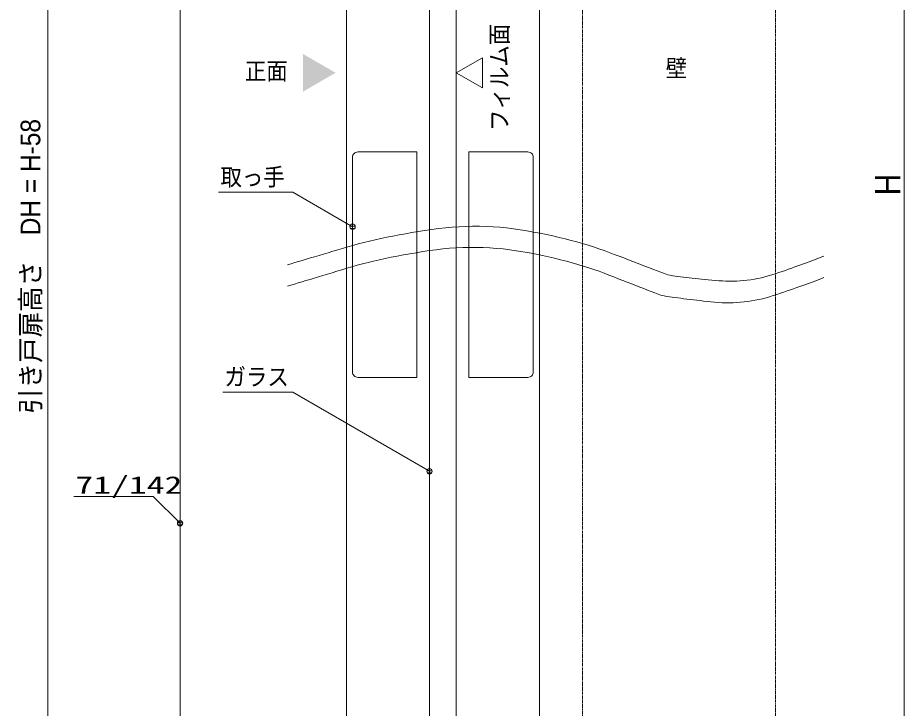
# Model space of a CAD drawing. Units: millimetres, scale not verified. Extents: x -6062 to 6062, y -3045 to 3045.
# Drawn here: x -332 to 1321, y -1331 to -44 of the extents above; entities that cross this region are included whole.
import ezdxf
from ezdxf.enums import TextEntityAlignment as Align

# ---------------------------------------------------------------- set-up
doc = ezdxf.new("R2010")
doc.units = ezdxf.units.MM
doc.header["$LTSCALE"] = 20
doc.linetypes.add('DOUBLE_CHAIN1', pattern=[8.8, 5, -1, 0.6, -0.6, 0.6, -1])
for name, color, linetype, lineweight in [('0-0_2寸法-1', 7, 'Continuous', 9), ('0-3_2寸法-3', 7, 'Continuous', 9), ('0-5_3一般', 7, 'Continuous', 9)]:
    doc.layers.add(name, color=color, linetype=linetype, lineweight=lineweight)
doc.styles.add('ＭＳ ゴシック', font='')
doc.styles.add('ＭＳ Ｐゴシック', font='')
doc.styles.get('ＭＳ ゴシック').set_extended_font_data('MS Gothic')
doc.styles.get('ＭＳ Ｐゴシック').set_extended_font_data('MS PGothic')

# ---------------------------------------------------------------- blocks, each defined once
blk = doc.blocks.new('グループ-51')
at = {"layer": '0-5_3一般'}
for p, q in [((41363.7, 10804.9), (48563.7, 10804.9)), ((44463.7, 8604.9), (44463.7, -29200)), ((45463.7, 8604.9), (44463.7, 8604.9)), ((45463.7, -29200), (45463.7, 8604.9)), ((44463.7, -29200), (45463.7, -29200))]:
    blk.add_line(p, q, dxfattribs=at)
blk.add_lwpolyline([(48563.7, 13804.9), (48563.7, -34400), (41363.7, -34400), (41363.7, 13804.9)], close=True, dxfattribs=at)
blk = doc.blocks.new('グループ-55')
at = {"layer": '0-5_3一般'}
for p, q in [((41593.7, -6084.3), (41593.7, -14084.3)), ((48333.7, -14084.3), (48333.7, -6084.3))]:
    blk.add_line(p, q, dxfattribs=at)
for points in [[(41793.7, -14284.3), (43993.7, -14284.3), (43993.7, -5884.3), (41793.7, -5884.3)], [(48133.7, -5884.3), (45933.7, -5884.3), (45933.7, -14284.3), (48133.7, -14284.3)]]:
    blk.add_lwpolyline(points, dxfattribs=at)
for centre, start, end in [((41793.7, -6084.3), 135, 180), ((41793.7, -6084.3), 90, 135), ((48133.7, -6084.3), 45, 90), ((48133.7, -6084.3), 0, 45), ((41793.7, -14084.3), 180, 225), ((48133.7, -14084.3), 315, 0), ((41793.7, -14084.3), 225, 270), ((48133.7, -14084.3), 270, 315)]:
    blk.add_arc(centre, 200, start, end, dxfattribs=at)
blk = doc.blocks.new('グループ-56')
at = {"layer": '0-5_3一般'}
for points in [[(39171, -10088.9), (39301.6, -10049.5), (39436.7, -10008.9), (39576.5, -9967), (39720.8, -9923.8), (39869.7, -9879.4), (40023.2, -9833.8), (40181.2, -9786.8), (40343.9, -9738.7), (40511.1, -9689.2), (40682.9, -9638.6), (40859.2, -9586.6), (41040.2, -9533.4), (41225.7, -9479), (41415.8, -9423.2), (41610.4, -9367.6), (41809.5, -9313.4), (42013.1, -9260.5), (42221.1, -9209.1), (42433.6, -9159), (42650.5, -9110.3), (42872, -9063.1), (43097.9, -9017.2), (43328.2, -8972.7), (43563.1, -8929.7), (43802.4, -8888), (44046.2, -8847.7), (44294.4, -8808.8), (44547.1, -8771.3), (44802, -8737.4), (45056.6, -8709.3), (45310.9, -8686.9), (45565, -8670.4), (45818.9, -8659.6), (46072.6, -8654.6), (46326, -8655.3), (46579.2, -8661.8), (46832.1, -8674.2), (47084.8, -8692.2), (47337.3, -8716.1)], [(47337.3, -8716.1), (47589.5, -8745.7), (47841.5, -8781.1), (48093.3, -8822.3), (48342.6, -8867.4), (48587.4, -8914.4), (48827.5, -8963.3), (49063, -9014.2), (49293.9, -9066.9), (49520.3, -9121.7), (49742, -9178.4), (49959.1, -9237), (50171.6, -9297.5), (50379.5, -9360), (50582.8, -9424.4), (50781.4, -9490.8), (50975.5, -9559.1), (51165, -9629.3), (51350, -9699.7), (51530.4, -9768.5), (51706.5, -9835.7), (51878, -9901.3), (52045.1, -9965.2), (52207.8, -10027.6), (52366, -10088.3), (52519.7, -10147.5), (52668.9, -10205), (52813.8, -10260.9), (52954.1, -10315.2), (53090, -10367.9), (53221.4, -10419), (53348.4, -10468.5), (53348.4, -10468.5)], [(39171, -10888.9), (39299.4, -10849.3), (39432.4, -10808.4), (39569.9, -10766.3), (39711.8, -10722.9), (39858.3, -10678.3), (40009.3, -10632.3), (40164.8, -10585.2), (40324.8, -10536.7), (40489.3, -10487), (40658.2, -10436), (40831.7, -10383.8), (41009.7, -10330.3), (41192.2, -10275.5), (41379.2, -10219.5), (41570.7, -10163.5), (41766.5, -10108.9), (41966.8, -10055.7), (42171.4, -10003.8), (42380.5, -9953.4), (42593.9, -9904.3), (42811.7, -9856.6), (43034, -9810.3), (43260.6, -9765.3), (43491.6, -9721.8), (43727, -9679.6), (43966.8, -9638.8), (44211.1, -9599.4), (44459.7, -9561.3), (44710.4, -9526.9), (44960.8, -9498.2), (45211, -9475.2), (45461, -9458.1), (45710.8, -9446.7), (45960.3, -9441), (46209.6, -9441.1), (46458.7, -9447), (46707.6, -9458.7), (46956.2, -9476.1), (47204.6, -9499.3)], [(47204.6, -9499.3), (47452.7, -9528.3), (47700.6, -9563), (47948.3, -9603.5), (48193.6, -9647.8), (48434.4, -9694.1), (48670.7, -9742.4), (48902.4, -9792.6), (49129.6, -9844.8), (49352.2, -9898.9), (49570.3, -9955), (49783.9, -10013), (49993, -10073), (50197.5, -10135), (50397.5, -10198.9), (50593, -10264.7), (50784, -10332.5), (50970.4, -10402.3), (51152.3, -10472.3), (51329.9, -10540.6), (51503.1, -10607.4), (51671.9, -10672.5), (51836.3, -10736.1), (51996.3, -10798), (52151.9, -10858.4), (52303.2, -10917.2), (52450, -10974.3), (52592.5, -11029.9), (52730.5, -11083.8), (52864.2, -11136.2), (52993.5, -11187), (53118.4, -11236.2), (53118.4, -11236.2)], [(58083.2, -10171.3), (58195.5, -10131), (58305.1, -10091.3), (58412, -10052.3), (58516.3, -10013.9), (58617.9, -9976.1), (58716.7, -9939), (58812.9, -9902.5), (58906.5, -9866.6), (58997.3, -9831.3), (59085.5, -9796.7), (59171, -9762.6)], [(53348.4, -10468.5), (53438.2, -10481.9), (53530.9, -10495.1), (53626.2, -10508.3), (53724.3, -10521.4), (53825.2, -10534.4), (53928.8, -10547.4), (54035.1, -10560.2), (54144.2, -10572.9), (54256, -10585.6), (54370.5, -10598.2), (54487.8, -10610.6), (54607.9, -10623), (54730.7, -10635.3), (54856.2, -10647.5), (54984.5, -10659.7), (55115.5, -10671.7), (55249, -10683.5), (55383, -10692.6), (55516.6, -10698.3), (55649.9, -10700.7), (55782.9, -10699.8), (55915.5, -10695.4), (56047.8, -10687.7), (56179.8, -10676.7), (56311.5, -10662.3), (56442.9, -10644.5), (56573.9, -10623.3), (56704.6, -10598.8), (56835, -10571), (56965.1, -10539.7), (57094.8, -10505.1), (57224.2, -10467.1), (57353.3, -10425.8), (57481.5, -10382), (57607.2, -10338.6), (57730.3, -10295.8), (57850.6, -10253.7), (57968.2, -10212.2), (58083.2, -10171.3)], [(58038.9, -10980.4), (58155.8, -10939.5), (58269.9, -10899.1), (58381.2, -10859.3), (58489.7, -10820.2), (58595.4, -10781.6), (58698.3, -10743.6), (58798.4, -10706.2), (58895.7, -10669.5), (58990.3, -10633.3), (59082, -10597.6), (59171, -10562.6)], [(53118.4, -11236.2), (53211.7, -11250.8), (53307.8, -11265.5), (53406.7, -11280.1), (53508.5, -11294.7), (53613.2, -11309.2), (53720.7, -11323.8), (53831, -11338.2), (53944.2, -11352.7), (54060.3, -11367.2), (54179.2, -11381.6), (54301, -11396), (54425.6, -11410.3), (54553.1, -11424.6), (54683.4, -11438.9), (54816.6, -11453.2), (54952.6, -11467.4), (55091.4, -11481.5), (55230.5, -11492.7), (55369.3, -11500.5), (55507.7, -11504.7), (55645.9, -11505.4), (55783.7, -11502.5), (55921.3, -11496.1), (56058.5, -11486.2), (56195.4, -11472.8), (56331.9, -11455.8), (56468.2, -11435.3), (56604.2, -11411.3), (56739.8, -11383.8), (56875.1, -11352.7), (57010.1, -11318.1), (57144.8, -11280), (57279.1, -11238.3), (57412.6, -11194), (57543.5, -11150.1), (57671.5, -11106.8), (57796.8, -11064.1), (57919.3, -11021.9), (58038.9, -10980.4)]]:
    blk.add_lwpolyline(points, dxfattribs=at)
blk = doc.blocks.new('グループ-57')
at = {"layer": '0-5_3一般', "linetype": 'DOUBLE_CHAIN1'}
blk.add_lwpolyline([(50163.7, 22805.5), (57363.7, 22805.5), (57363.7, -36999.4), (50163.7, -36999.4)], close=True, dxfattribs=at)
at = {"layer": '0-5_3一般'}
for name in ['グループ-51', 'グループ-55', 'グループ-56']:
    blk.add_blockref(name, (0, 0), dxfattribs=at)
blk = doc.blocks.new('グループ-58')
at = {"layer": '0-5_3一般'}
blk.add_line((35163.7, 22804.9), (35163.7, -37000), dxfattribs=at)
blk.add_blockref('グループ-57', (0, 0), dxfattribs=at)

msp = doc.modelspace()

# ---------------------------------------------------------------- linework, layer by layer
at = {"layer": '0-0_2寸法-1'}
for p, q in [((1320.68, 1127.53), (1320.68, -1837.29)), ((-275.69, 677.53), (-275.69, -1707.29))]:
    msp.add_line(p, q, dxfattribs=at)
at = {"layer": '0-3_2寸法-3'}
for p, q in [((292.36, -428.67), (292.01, -428.67)), ((292.36, -428.67), (292.01, -428.67)), ((297.08, -432.67), (287.29, -432.67)), ((296.18, -436.67), (288.19, -436.67)), ((440.58, -888.24), (430.79, -888.24)), ((439.68, -892.24), (431.69, -892.24)), ((435.87, -884.24), (435.49, -884.24)), ((435.87, -884.24), (435.49, -884.24)), ((-24.42, -985.01), (-34.21, -985.01)), ((-25.32, -989.01), (-33.31, -989.01)), ((-29.13, -981.01), (-29.51, -981.01)), ((-29.13, -981.01), (-29.51, -981.01))]:
    msp.add_line(p, q, dxfattribs=at)
msp.add_lwpolyline([(534.28, -118.72), (534.28, -174.84), (485.68, -146.78)], close=True, dxfattribs=at)
for points in [[(292.18, -433.66), (180.68, -369.29), (42.16, -369.29)], [(435.68, -889.23), (180.68, -742.01), (50.65, -742.01)], [(-29.32, -986), (-79.32, -936), (-227.48, -936)]]:
    msp.add_lwpolyline(points, dxfattribs=at)
for centre in [(292.18, -433.66), (292.18, -433.66), (435.68, -889.23), (435.68, -889.23), (-29.32, -986), (-29.32, -986)]:
    msp.add_circle(centre, 5.01, dxfattribs=at)
msp.add_solid([(199.93, -111.71), (260.68, -146.78), (199.93, -181.85)], dxfattribs=at)

# ---------------------------------------------------------------- block references
at = {"layer": '0-5_3一般', "xscale": 0.05, "yscale": 0.05}
msp.add_blockref('グループ-58', (-1787.5, 0), dxfattribs=at)

# ---------------------------------------------------------------- texts
at = {"layer": '0-0_2寸法-1', "style": 'ＭＳ Ｐゴシック'}
for s, height, width, p in [('引き戸扉高さ\u3000DH = H-58', 36.69, 0.95, (-278.81, -782.31)), ('H', 47.17, 0.9, (1327.75, -375.12))]:
    msp.add_text(s, height=height, rotation=90, dxfattribs=dict(at, width=width)).set_placement(p, align=Align.BOTTOM_LEFT)
at = {"layer": '0-3_2寸法-3', "style": 'ＭＳ ゴシック', "width": 0.9}
msp.add_text('フィルム面', height=32.55, rotation=90, dxfattribs=at).set_placement((591.88, -255.14), align=Align.BOTTOM_LEFT)
at = {"layer": '0-3_2寸法-3', "style": 'ＭＳ ゴシック'}
for s, width, p in [('正面', 0.9, (91.46, -169.56)), ('壁', 0.9, (875.92, -164.33)), ('取っ手', 0.9, (46.02, -366.89)), ('ガラス', 0.9, (53.5, -739.24)), ('71/142', 1.5, (-224.36, -940.74))]:
    msp.add_text(s, height=32.55, dxfattribs=dict(at, width=width)).set_placement(p, align=Align.BOTTOM_LEFT)

doc.saveas('drawing.dxf')
